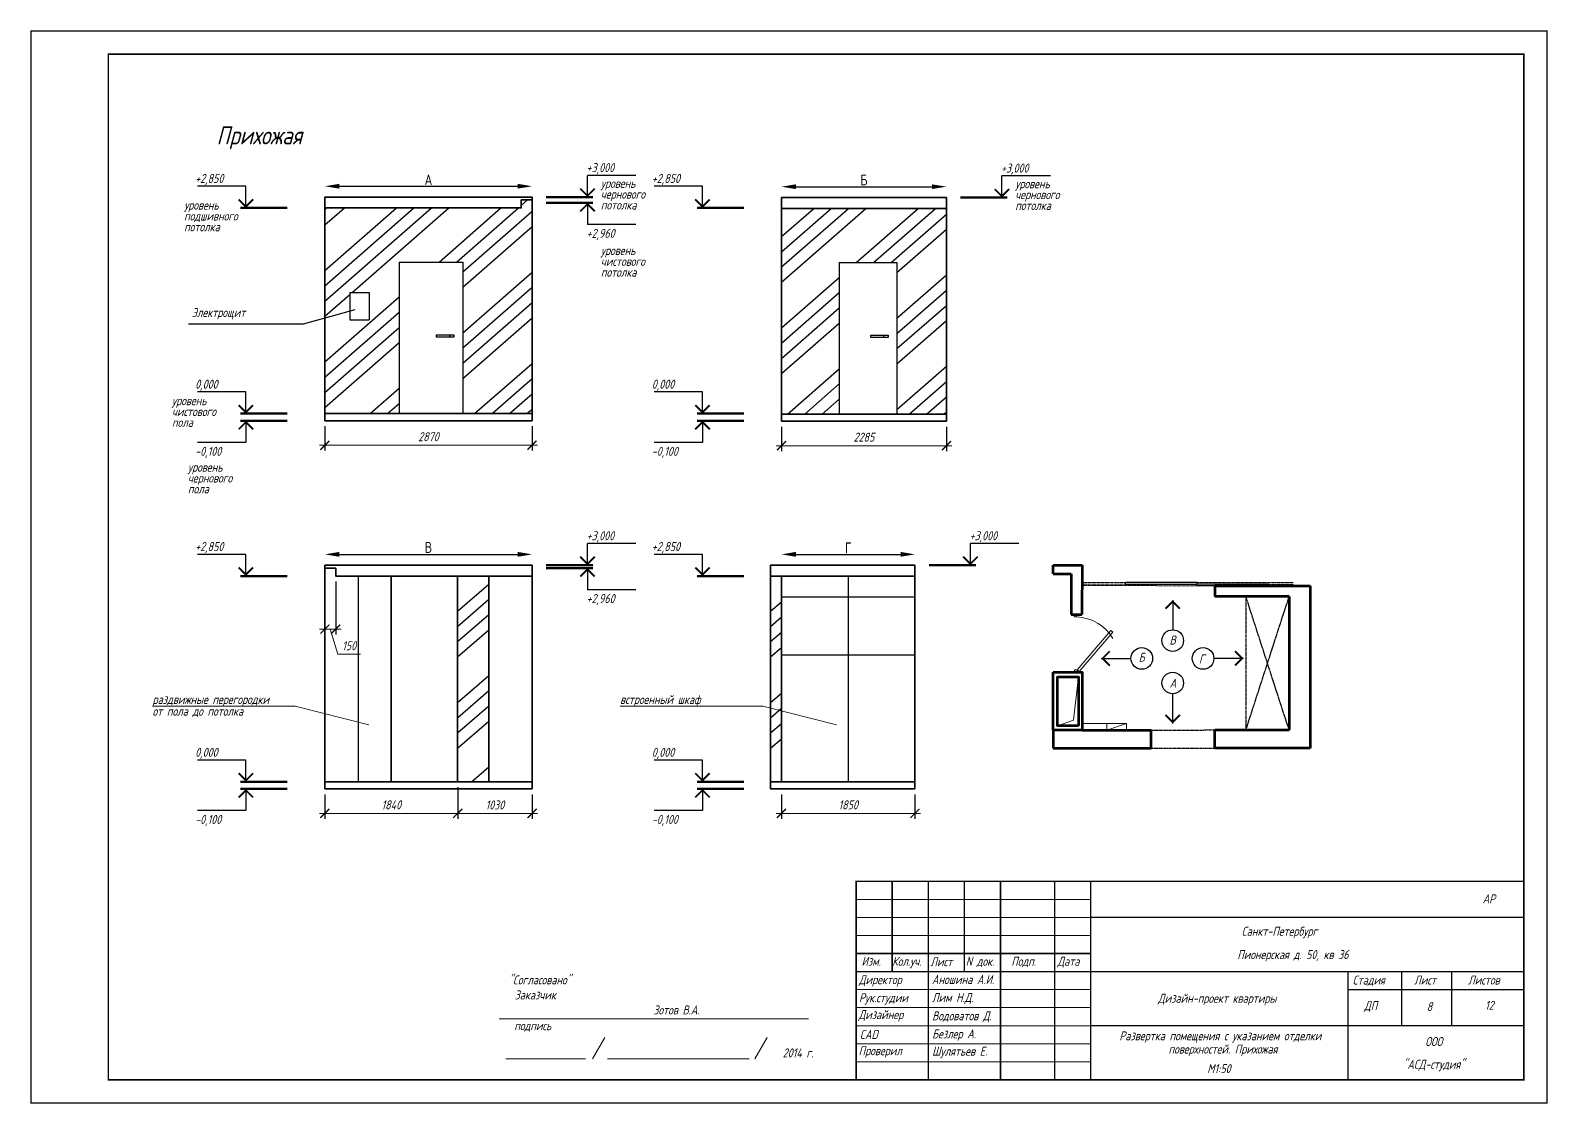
# Model space of a CAD drawing. Header units: millimetres. Extents: x 653176 to 972033, y 753746 to 925850.
# Drawn here: x 854624 to 875644, y 780239 to 795109 of the extents above; entities that cross this region are included whole.
import ezdxf
from ezdxf.enums import TextEntityAlignment as Align

# ---------------------------------------------------------------- set-up
doc = ezdxf.new("R2010")
doc.units = ezdxf.units.MM
doc.header["$LTSCALE"] = 10
for name, pattern in [('HIDDEN', [0.375, 0.25, -0.125]), ('HIDDEN2', [0.1875, 0.125, -0.0625]), ('Воздушная', [3.96875, 2.38125, -1.5875])]:
    doc.linetypes.add(name, pattern=pattern)
doc.layers.get('0').update_dxf_attribs({"color": 65, "lineweight": 25})
for name, color, linetype, lineweight in [('A-FLOR-OVHD', 8, 'Воздушная', 18), ('AL', 7, 'Continuous', 30), ('stamp', 253, 'Continuous', 18), ('wall', 95, 'Continuous', 60), ('двери', 202, 'Continuous', 9), ('МЕБ', 255, 'Continuous', 20), ('проем', 252, 'Continuous', 13), ('размh150', 7, 'Continuous', 9), ('размеры', 250, 'Continuous', 0), ('Стены', 7, 'Continuous', 25), ('Текст', 132, 'Continuous', 25), ('штрих', 22, 'Continuous', 0)]:
    doc.layers.add(name, color=color, linetype=linetype, lineweight=lineweight)
doc.layers.add('Мебель', color=7, linetype='Continuous')
doc.styles.add('ISOCP', font='isocp')
doc.styles.add('ГОСТ тип А', font='gost_a.shx', dxfattribs={"oblique": 15, "height": 125})
doc.dimstyles.new('T30-90', dxfattribs={"dimtxt": 90, "dimasz": 200, "dimexe": 30, "dimexo": 0, "dimgap": 15, "dimtad": 1, "dimdec": 0, "dimzin": 12, "dimdsep": 46, "dimtxsty": 'ISOCP', "dimcen": 0, "dimse1": 1, "dimse2": 1, "dimclrt": 5, "dimadec": 0, "dimazin": 0, "dimtfac": 1.666667, "dimtdec": 0, "dimtmove": 0, "dimatfit": 3, "dimldrblk": 'ARCHTICK', "dimfxl": 1, "dimtolj": 1, "dimtzin": 4, "dimarcsym": 0})
doc.dimstyles.new('ГОСТ тип А', dxfattribs={"dimtxt": 125, "dimasz": 125, "dimexe": 75, "dimexo": 75, "dimgap": 50, "dimtad": 1, "dimdec": 0, "dimrnd": 5, "dimtxsty": 'ГОСТ тип А', "dimblk": 'ARCHTICK', "dimcen": 50, "dimdle": 75, "dimadec": 0, "dimazin": 0, "dimtfac": 1, "dimtdec": 0, "dimtmove": 1, "dimatfit": 2, "dimfxl": 1, "dimlwd": 9, "dimarcsym": 0})

# ---------------------------------------------------------------- blocks, each defined once
blk = doc.blocks.new('дверь')
at = {"layer": 'двери'}
for points in [[(563764, 910696), (563734, 910696), (563734, 910661), (563764, 910661)], [(564498, 910655), (563953, 910190), (563977, 910163), (564521, 910628)], [(564534, 910691), (564498, 910691), (564498, 910655), (564534, 910655)]]:
    blk.add_lwpolyline(points, close=True, dxfattribs=at)
blk.add_arc((564389, 910696), 626, 183.2052, 238.7851, dxfattribs=at)
blk = doc.blocks.new('_ARCHTICK')
at = {"color": 0, "linetype": 'ByBlock', "ltscale": 50, "const_width": 0.15}
blk.add_lwpolyline([(-0.5, -0.5), (0.5, 0.5)], dxfattribs=at)
blk = doc.blocks.new('*D760')
at = {"layer": 'Defpoints', "color": 0, "lineweight": 90, "transparency": 16777216}
for p in [(865029, 784599), (866879, 784599), (866879, 784261)]:
    blk.add_point(p, dxfattribs=at)
at = {"layer": 'размh150', "color": 0, "lineweight": -2, "transparency": 16777216}
for p, q in [((865029, 784524), (865029, 784186)), ((866879, 784524), (866879, 784186))]:
    blk.add_line(p, q, dxfattribs=at)
at = {"layer": 'размh150', "color": 0, "lineweight": 9, "transparency": 16777216}
blk.add_line((864954, 784261), (866954, 784261), dxfattribs=at)
at = {"layer": 'размh150', "color": 0, "lineweight": 9, "transparency": 16777216, "xscale": 125, "yscale": 125, "zscale": 125, "rotation": 180}
blk.add_blockref('_ARCHTICK', (865029, 784261), dxfattribs=at)
at = {"layer": 'размh150', "color": 0, "lineweight": 9, "transparency": 16777216, "xscale": 125, "yscale": 125, "zscale": 125}
blk.add_blockref('_ARCHTICK', (866879, 784261), dxfattribs=at)
at = {"layer": 'размh150', "color": 0, "lineweight": 25, "transparency": 16777216, "insert": (865954, 784379), "char_height": 125, "attachment_point": 5, "style": 'ГОСТ тип А'}
blk.add_mtext('1850', dxfattribs=at)
blk = doc.blocks.new('*D761')
at = {"layer": 'Defpoints', "color": 0, "lineweight": 90, "transparency": 16777216}
for p in [(858704, 789699), (861574, 789699), (861574, 789361)]:
    blk.add_point(p, dxfattribs=at)
at = {"layer": 'размh150', "color": 0, "lineweight": -2, "transparency": 16777216}
for p, q in [((858704, 789624), (858704, 789286)), ((861574, 789624), (861574, 789286))]:
    blk.add_line(p, q, dxfattribs=at)
at = {"layer": 'размh150', "color": 0, "lineweight": 9, "transparency": 16777216}
blk.add_line((858629, 789361), (861649, 789361), dxfattribs=at)
at = {"layer": 'размh150', "color": 0, "lineweight": 9, "transparency": 16777216, "xscale": 125, "yscale": 125, "zscale": 125, "rotation": 180}
blk.add_blockref('_ARCHTICK', (858704, 789361), dxfattribs=at)
at = {"layer": 'размh150', "color": 0, "lineweight": 9, "transparency": 16777216, "xscale": 125, "yscale": 125, "zscale": 125}
blk.add_blockref('_ARCHTICK', (861574, 789361), dxfattribs=at)
at = {"layer": 'размh150', "color": 0, "lineweight": 25, "transparency": 16777216, "insert": (860139, 789479), "char_height": 125, "attachment_point": 5, "style": 'ГОСТ тип А'}
blk.add_mtext('2870', dxfattribs=at)
blk = doc.blocks.new('*D762')
at = {"layer": 'Defpoints', "color": 0, "lineweight": 90, "transparency": 16777216}
for p in [(865029, 789693), (867314, 789693), (867314, 789355)]:
    blk.add_point(p, dxfattribs=at)
at = {"layer": 'размh150', "color": 0, "lineweight": -2, "transparency": 16777216}
for p, q in [((865029, 789618), (865029, 789280)), ((867314, 789618), (867314, 789280))]:
    blk.add_line(p, q, dxfattribs=at)
at = {"layer": 'размh150', "color": 0, "lineweight": 9, "transparency": 16777216}
blk.add_line((864954, 789355), (867389, 789355), dxfattribs=at)
at = {"layer": 'размh150', "color": 0, "lineweight": 9, "transparency": 16777216, "xscale": 125, "yscale": 125, "zscale": 125, "rotation": 180}
blk.add_blockref('_ARCHTICK', (865029, 789355), dxfattribs=at)
at = {"layer": 'размh150', "color": 0, "lineweight": 9, "transparency": 16777216, "xscale": 125, "yscale": 125, "zscale": 125}
blk.add_blockref('_ARCHTICK', (867314, 789355), dxfattribs=at)
at = {"layer": 'размh150', "color": 0, "lineweight": 25, "transparency": 16777216, "insert": (866172, 789473), "char_height": 125, "attachment_point": 5, "style": 'ГОСТ тип А'}
blk.add_mtext('2285', dxfattribs=at)
blk = doc.blocks.new('*D763')
at = {"layer": 'Defpoints', "color": 0, "lineweight": 90, "transparency": 16777216}
for p in [(860544, 784699), (858704, 784599), (860544, 784261)]:
    blk.add_point(p, dxfattribs=at)
at = {"layer": 'размh150', "color": 0, "lineweight": -2, "transparency": 16777216}
for p, q in [((858704, 784524), (858704, 784186)), ((860544, 784624), (860544, 784186))]:
    blk.add_line(p, q, dxfattribs=at)
at = {"layer": 'размh150', "color": 0, "lineweight": 9, "transparency": 16777216}
blk.add_line((858629, 784261), (860619, 784261), dxfattribs=at)
at = {"layer": 'размh150', "color": 0, "lineweight": 9, "transparency": 16777216, "xscale": 125, "yscale": 125, "zscale": 125, "rotation": 180}
blk.add_blockref('_ARCHTICK', (858704, 784261), dxfattribs=at)
at = {"layer": 'размh150', "color": 0, "lineweight": 9, "transparency": 16777216, "xscale": 125, "yscale": 125, "zscale": 125}
blk.add_blockref('_ARCHTICK', (860544, 784261), dxfattribs=at)
at = {"layer": 'размh150', "color": 0, "lineweight": 25, "transparency": 16777216, "insert": (859624, 784379), "char_height": 125, "attachment_point": 5, "style": 'ГОСТ тип А'}
blk.add_mtext('1840', dxfattribs=at)
blk = doc.blocks.new('*D764')
at = {"layer": 'Defpoints', "color": 0, "lineweight": 90, "transparency": 16777216}
for p in [(860544, 784599), (861574, 784599), (861574, 784261)]:
    blk.add_point(p, dxfattribs=at)
at = {"layer": 'размh150', "color": 0, "lineweight": -2, "transparency": 16777216}
for p, q in [((860544, 784524), (860544, 784186)), ((861574, 784524), (861574, 784186))]:
    blk.add_line(p, q, dxfattribs=at)
at = {"layer": 'размh150', "color": 0, "lineweight": 9, "transparency": 16777216}
blk.add_line((860469, 784261), (861649, 784261), dxfattribs=at)
at = {"layer": 'размh150', "color": 0, "lineweight": 9, "transparency": 16777216, "xscale": 125, "yscale": 125, "zscale": 125, "rotation": 180}
blk.add_blockref('_ARCHTICK', (860544, 784261), dxfattribs=at)
at = {"layer": 'размh150', "color": 0, "lineweight": 9, "transparency": 16777216, "xscale": 125, "yscale": 125, "zscale": 125}
blk.add_blockref('_ARCHTICK', (861574, 784261), dxfattribs=at)
at = {"layer": 'размh150', "color": 0, "lineweight": 25, "transparency": 16777216, "insert": (861059, 784377), "char_height": 125, "attachment_point": 5, "style": 'ГОСТ тип А'}
blk.add_mtext('1030', dxfattribs=at)
blk = doc.blocks.new('*D743')
at = {"layer": 'Defpoints', "color": 0, "lineweight": 90, "transparency": 16777216}
for p in [(861574, 792949), (858704, 792799), (861574, 792799)]:
    blk.add_point(p, dxfattribs=at)
at = {"layer": 'размеры', "color": 0, "lineweight": -2, "transparency": 16777216}
blk.add_line((858904, 792949), (861374, 792949), dxfattribs=at)
at = {"layer": 'размеры', "color": 0, "lineweight": 90, "transparency": 16777216}
for points in [[(858904, 792983), (858904, 792916), (858704, 792949)], [(861374, 792983), (861374, 792916), (861574, 792949)]]:
    blk.add_solid(points, dxfattribs=at)
at = {"layer": 'размеры', "color": 7, "lineweight": 25, "transparency": 16777216, "insert": (860139, 793039), "char_height": 150, "attachment_point": 5, "style": 'ISOCP'}
blk.add_mtext('\\A1;{\\Fgost_a|c204;А}', dxfattribs=at)
blk = doc.blocks.new('*D744')
at = {"layer": 'Defpoints', "color": 0, "lineweight": 90, "transparency": 16777216}
for p in [(867314, 792943), (865029, 792793), (867314, 792793)]:
    blk.add_point(p, dxfattribs=at)
at = {"layer": 'размеры', "color": 0, "lineweight": -2, "transparency": 16777216}
blk.add_line((865229, 792943), (867114, 792943), dxfattribs=at)
at = {"layer": 'размеры', "color": 0, "lineweight": 90, "transparency": 16777216}
for points in [[(865229, 792976), (865229, 792910), (865029, 792943)], [(867114, 792976), (867114, 792910), (867314, 792943)]]:
    blk.add_solid(points, dxfattribs=at)
at = {"layer": 'размеры', "color": 7, "lineweight": 25, "transparency": 16777216, "insert": (866172, 793036), "char_height": 150, "attachment_point": 5, "style": 'ISOCP'}
blk.add_mtext('\\A1;{\\Fgost_a|c204;Б}', dxfattribs=at)
blk = doc.blocks.new('*D745')
at = {"layer": 'Defpoints', "color": 0, "lineweight": 90, "transparency": 16777216}
for p in [(866879, 787849), (865029, 787699), (866879, 787699)]:
    blk.add_point(p, dxfattribs=at)
at = {"layer": 'размеры', "color": 0, "lineweight": -2, "transparency": 16777216}
blk.add_line((865229, 787849), (866679, 787849), dxfattribs=at)
at = {"layer": 'размеры', "color": 0, "lineweight": 90, "transparency": 16777216}
for points in [[(865229, 787883), (865229, 787816), (865029, 787849)], [(866679, 787883), (866679, 787816), (866879, 787849)]]:
    blk.add_solid(points, dxfattribs=at)
at = {"layer": 'размеры', "color": 7, "lineweight": 25, "transparency": 16777216, "insert": (865954, 787939), "char_height": 150, "attachment_point": 5, "style": 'ISOCP'}
blk.add_mtext('\\A1;{\\Fgost_a|c204;Г}', dxfattribs=at)
blk = doc.blocks.new('*D746')
at = {"layer": 'Defpoints', "color": 0, "lineweight": 90, "transparency": 16777216}
for p in [(861574, 787849), (858704, 787699), (861574, 787699)]:
    blk.add_point(p, dxfattribs=at)
at = {"layer": 'размеры', "color": 0, "lineweight": -2, "transparency": 16777216}
blk.add_line((858904, 787849), (861374, 787849), dxfattribs=at)
at = {"layer": 'размеры', "color": 0, "lineweight": 90, "transparency": 16777216}
for points in [[(858904, 787883), (858904, 787816), (858704, 787849)], [(861374, 787883), (861374, 787816), (861574, 787849)]]:
    blk.add_solid(points, dxfattribs=at)
at = {"layer": 'размеры', "color": 7, "lineweight": 25, "transparency": 16777216, "insert": (860139, 787945), "char_height": 150, "attachment_point": 5, "style": 'ISOCP'}
blk.add_mtext('\\A1;{\\Fgost_a|c204;В}', dxfattribs=at)
blk = doc.blocks.new('*D774')
at = {"layer": 'Defpoints', "color": 0, "lineweight": 90, "transparency": 16777216}
for p in [(858704, 787549), (858854, 787549), (858704, 786813)]:
    blk.add_point(p, dxfattribs=at)
at = {"layer": 'размеры', "color": 0, "lineweight": -2, "transparency": 16777216}
for p, q in [((858704, 787474), (858704, 786738)), ((858854, 787474), (858854, 786738))]:
    blk.add_line(p, q, dxfattribs=at)
at = {"layer": 'размеры', "color": 0, "lineweight": 9, "transparency": 16777216}
for p, q in [((858929, 786813), (858629, 786813)), ((858779, 786813), (858882, 786467)), ((858882, 786467), (859197, 786467))]:
    blk.add_line(p, q, dxfattribs=at)
at = {"layer": 'размеры', "color": 0, "lineweight": 9, "transparency": 16777216, "xscale": 125, "yscale": 125, "zscale": 125, "rotation": 180}
blk.add_blockref('_ARCHTICK', (858704, 786813), dxfattribs=at)
at = {"layer": 'размеры', "color": 0, "lineweight": 9, "transparency": 16777216, "xscale": 125, "yscale": 125, "zscale": 125}
blk.add_blockref('_ARCHTICK', (858854, 786813), dxfattribs=at)
at = {"layer": 'размеры', "color": 0, "lineweight": 25, "transparency": 16777216, "insert": (859040, 786583), "char_height": 125, "attachment_point": 5, "style": 'ГОСТ тип А'}
blk.add_mtext('150', dxfattribs=at)

msp = doc.modelspace()

# ---------------------------------------------------------------- hatches: boundary and pattern name
at = {"layer": 'размеры', "lineweight": 25, "ltscale": 50}
h = msp.add_hatch(dxfattribs=at)
h.set_pattern_fill('ANSI34', color=252, scale=50, angle=356.18274)
h.paths.add_polyline_path([(859733.6, 789799.4), (859733.6, 791899.4), (860613.6, 791899.4), (860613.6, 789799.4), (861573.6, 789799.4), (861573.6, 792759.4), (861423.6, 792759.4), (861423.6, 792649.4), (858703.6, 792649.4), (858703.6, 789799.4)])
h.paths.add_polyline_path([(859048.6, 791099.4), (859048.6, 791479.4), (859318.6, 791479.4), (859318.6, 791099.4)])
h = msp.add_hatch(dxfattribs=at)
h.set_pattern_fill('ANSI34', color=252, scale=50, angle=356.18274)
h.paths.add_polyline_path([(865829.3, 789792.9), (865829.3, 791892.9), (866629.3, 791892.9), (866629.3, 789792.9), (867314.3, 789792.9), (867314.3, 792642.9), (865029.3, 792642.9), (865029.3, 789792.9)])
h = msp.add_hatch(dxfattribs=at)
h.set_pattern_fill('ANSI34', color=252, scale=50, angle=356.18274)
h.paths.add_polyline_path([(860543.6, 787549.4), (860973.6, 787549.4), (860973.6, 784699.4), (860543.6, 784699.4)])
h = msp.add_hatch(dxfattribs=at)
h.set_pattern_fill('ANSI34', color=252, scale=50, angle=356.18274)
h.set_pattern_definition([(41.18274, (4335.7, -1e-10), (-627.1857, 716.8642), []), (41.18274, (4559.7, -14.9), (-627.1857, 716.8642), []), (41.18274, (4783.7, -29.9), (-627.1857, 716.8642), []), (41.18274, (5007.7, -44.8), (-627.1857, 716.8642), [])])
h.paths.add_polyline_path([(864879.3, 787549.4), (865029.3, 787549.4), (865029.3, 784699.4), (864879.3, 784699.4)])

# ---------------------------------------------------------------- linework, layer by layer
at = {"color": 7}
msp.add_line((866445.1, 790885), (866445.1, 790851.9), dxfattribs=at)
msp.add_lwpolyline([(866508, 790851.9), (866268.2, 790851.9), (866268.2, 790885), (866508, 790885)], close=True, dxfattribs=at)
at = {"layer": 'A-FLOR-OVHD', "linetype": 'HIDDEN', "lineweight": 9}
for p, q in [((869192.9, 787457.7), (872123.6, 787457.7)), ((869192.9, 787437.7), (872123.6, 787437.7)), ((869192.9, 787437.7), (872123.6, 787437.7)), ((871033, 787415), (869192.9, 787416.1))]:
    msp.add_line(p, q, dxfattribs=at)
at = {"layer": 'AL', "color": 7, "const_width": 20}
msp.add_lwpolyline([(854633.8, 795099.1), (875633.8, 795099.1), (875633.8, 780249.1), (854633.8, 780249.1), (854633.8, 795099.1)], dxfattribs=at)
msp.add_lwpolyline([(855703.8, 794779.1), (875313.8, 794779.1), (875313.8, 780569.1), (855703.8, 780569.1)], close=True, dxfattribs=at)
at = {"layer": 'stamp'}
for p, q in [((869313.8, 783069.1), (866063.8, 783069.1)), ((869313.8, 782819.1), (866063.8, 782819.1)), ((869313.8, 782569.1), (866063.8, 782569.1)), ((869313.8, 781819.1), (866063.8, 781819.1)), ((869313.8, 781569.1), (866063.8, 781569.1)), ((869313.8, 781319.1), (866063.8, 781319.1)), ((869313.8, 781069.1), (866063.8, 781069.1)), ((869313.8, 780819.1), (866063.8, 780819.1))]:
    msp.add_line(p, q, dxfattribs=at)
msp.add_lwpolyline([(875313.8, 783319.1, 20, 20, 0), (866063.8, 783319.1, 20, 20, 0), (866063.8, 780569.1, 0, 0, 0)], format="xyseb", dxfattribs=at)
at = {"layer": 'stamp', "const_width": 20}
for points in [[(866563.8, 783319.1), (866563.8, 782069.1)], [(867063.8, 783319.1), (867063.8, 780569.1)], [(867563.8, 783319.1), (867563.8, 782069.1)], [(868063.8, 783319.1), (868063.8, 780569.1)], [(868813.8, 783319.1), (868813.8, 780569.1)], [(869313.8, 783319.1), (869313.8, 780569.1)], [(875313.8, 782819.1), (869313.8, 782819.1)], [(869313.8, 782319.1), (866063.8, 782319.1)], [(875313.8, 782069.1), (866063.8, 782069.1)], [(872877.4, 782069.1), (872877.4, 780569.1)], [(873622.6, 782069.1), (873622.6, 781319.1)], [(874313.8, 782069.1), (874313.8, 781319.1)], [(875313.8, 781819.1), (872877.4, 781819.1)], [(875313.8, 781319.1), (869313.8, 781319.1)]]:
    msp.add_lwpolyline(points, dxfattribs=at)
at = {"layer": 'stamp', "ltscale": 200}
for points in [[(861119.4, 781413.1), (865404.5, 781413.1)], [(861212.8, 780859.4), (862313, 780859.4)], [(862618.3, 780859.4), (864582.8, 780859.4)]]:
    msp.add_lwpolyline(points, dxfattribs=at)
at = {"layer": 'wall'}
for p, q in [((868793, 787699.4), (869193, 787699.4)), ((869193, 787699.4), (869192.6, 787015)), ((868793, 787579.4), (869044.3, 787579.4)), ((869044.3, 787579.4), (869044.3, 787015)), ((871033, 787415), (872353, 787415)), ((871033, 787415), (871033, 787265)), ((872353, 787415), (872353, 785165)), ((872063, 787265), (871033, 787265)), ((872063, 787265), (872063, 785415.9)), ((869044.3, 787015), (869192.6, 787015)), ((869193, 785415), (870153, 785415)), ((870153, 785164), (870153, 785415)), ((871033, 785165), (871033, 785416)), ((868793, 785164), (870153, 785164)), ((872353, 785165), (871033, 785165))]:
    msp.add_line(p, q, dxfattribs=at)
for points in [[(868793, 787579.4), (868793, 787699.4)], [(868793, 785415), (868793, 785164)], [(872063, 785415), (871033, 785415)]]:
    msp.add_lwpolyline(points, dxfattribs=at)
for points in [[(868793, 786215), (869193, 786215), (869193, 785415), (868793, 785415)], [(869143.9, 785471.6), (868853, 785471.6), (868853, 786154.7), (869143.9, 786154.7)]]:
    msp.add_lwpolyline(points, close=True, dxfattribs=at)
at = {"layer": 'МЕБ'}
for p, q in [((869193, 785415), (869193, 785505)), ((869193, 785505), (869808, 785505)), ((869808, 785505), (869808, 785415))]:
    msp.add_line(p, q, dxfattribs=at)
for points in [[(869143.9, 786154.7), (869074.3, 785551), (868853, 785471.6)], [(859312.8, 785485.6), (858292.4, 785746.1), (856316.5, 785746.1)], [(865790.1, 785485.6), (864769.7, 785746.1), (862793.8, 785746.1)]]:
    msp.add_lwpolyline(points, dxfattribs=at)
at = {"layer": 'Мебель', "color": 7, "linetype": 'HIDDEN'}
for p, q in [((870153, 785415), (871033, 785416)), ((870153, 785164), (871033, 785165))]:
    msp.add_line(p, q, dxfattribs=at)
at = {"layer": 'Мебель', "color": 7, "linetype": 'HIDDEN', "ltscale": 0.5}
for points in [[(859623.5, 784699.4), (859623.5, 787549.4), (859163.5, 787549.4), (859163.5, 784699.4), (859623.5, 784699.4)], [(860543.6, 784909), (860543.6, 787549.4), (859623.5, 787549.4), (859623.5, 784699.4), (860543.6, 784699.4)], [(872063, 787265), (872063, 785415), (872063, 785415)]]:
    msp.add_lwpolyline(points, dxfattribs=at)
at = {"layer": 'Мебель', "linetype": 'HIDDEN2'}
for points in [[(869790.4, 787437.7), (870790.4, 787437.7), (870790.4, 787457.7), (869790.4, 787457.7), (869790.4, 787437.7)], [(870781.3, 787417.7), (871781.3, 787417.7), (871781.3, 787437.7), (870781.3, 787437.7), (870781.3, 787427.7)]]:
    msp.add_lwpolyline(points, dxfattribs=at)
at = {"layer": 'Мебель', "color": 7, "linetype": 'HIDDEN'}
msp.add_lwpolyline([(872063, 785415.9), (872063, 787265), (871463, 787265), (871463, 785415), (872063, 787265), (872063, 785415), (871463, 787265), (871463, 785415), (872063, 785415)], dxfattribs=at)
at = {"layer": 'проем'}
msp.add_lwpolyline([(869808, 785415), (869538, 785415), (869538, 785505), (869808, 785505)], close=True, dxfattribs=at)
msp.add_lwpolyline([(869538, 785415), (869808, 785505)], dxfattribs=at)
at = {"layer": 'размеры', "linetype": 'Continuous', "lineweight": 25}
for p, q in [((862342.4, 792799.4), (862342.4, 793099.4)), ((863013.6, 793099.4), (862342.4, 793099.4)), ((868083, 792792.9), (868083, 793092.9)), ((868754.3, 793092.9), (868083, 793092.9)), ((857609.7, 792949.4), (856938.5, 792949.4)), ((857609.7, 792649.4), (857609.7, 792949.4)), ((863935.4, 792949.4), (863264.2, 792949.4)), ((863935.4, 792649.4), (863935.4, 792949.4)), ((862342.4, 792719.4), (862342.4, 792419.4)), ((863013.6, 792419.4), (862342.4, 792419.4)), ((857609.7, 790099.4), (856938.5, 790099.4)), ((857609.7, 789799.4), (857609.7, 790099.4)), ((863935.4, 790099.4), (863264.2, 790099.4)), ((863935.4, 789799.4), (863935.4, 790099.4)), ((857609.7, 789699.4), (857609.7, 789399.4)), ((863935.4, 789699.4), (863935.4, 789399.4)), ((857609.7, 789399.4), (856938.5, 789399.4)), ((863935.4, 789399.4), (863264.2, 789399.4)), ((857609.7, 787849.4), (856938.5, 787849.4)), ((857609.7, 787549.4), (857609.7, 787849.4)), ((862342.4, 787699.4), (862342.4, 787999.4)), ((863013.6, 787999.4), (862342.4, 787999.4)), ((863935.4, 787849.4), (863264.2, 787849.4)), ((863935.4, 787549.4), (863935.4, 787849.4)), ((867648, 787699.4), (867648, 787999.4)), ((868319.3, 787999.4), (867648, 787999.4)), ((862342.4, 787659.4), (862342.4, 787359.4)), ((863013.6, 787359.4), (862342.4, 787359.4)), ((870449.4, 787213.9), (870449.4, 786804.1)), ((869460.7, 786407.8), (869870.5, 786407.8)), ((871429.7, 786407.8), (871019.9, 786407.8)), ((870449.4, 785507.3), (870449.4, 785917.1)), ((857609.7, 784999.4), (856938.5, 784999.4)), ((857609.7, 784699.4), (857609.7, 784999.4)), ((863935.4, 784999.4), (863264.2, 784999.4)), ((863935.4, 784699.4), (863935.4, 784999.4)), ((857609.7, 784599.4), (857609.7, 784299.4)), ((863935.4, 784599.4), (863935.4, 784299.4)), ((857609.7, 784299.4), (856938.5, 784299.4)), ((863935.4, 784299.4), (863264.2, 784299.4))]:
    msp.add_line(p, q, dxfattribs=at)
at = {"layer": 'размеры', "linetype": 'Continuous', "lineweight": 50}
for p, q in [((861770, 792799.4), (862417.4, 792799.4)), ((861770, 792719.4), (862417.4, 792719.4)), ((867510.7, 792792.9), (868158, 792792.9)), ((858182.1, 792649.4), (857534.7, 792649.4)), ((864507.8, 792649.4), (863860.4, 792649.4)), ((858182.1, 789799.4), (857534.7, 789799.4)), ((864507.8, 789799.4), (863860.4, 789799.4)), ((858182.1, 789699.4), (857534.7, 789699.4)), ((864507.8, 789699.4), (863860.4, 789699.4)), ((861770, 787699.4), (862417.4, 787699.4)), ((861770, 787659.4), (862417.4, 787659.4)), ((867075.7, 787699.4), (867723, 787699.4)), ((858182.1, 787549.4), (857534.7, 787549.4)), ((864507.8, 787549.4), (863860.4, 787549.4)), ((858182.1, 784699.4), (857534.7, 784699.4)), ((864507.8, 784699.4), (863860.4, 784699.4)), ((858182.1, 784599.4), (857534.7, 784599.4)), ((864507.8, 784599.4), (863860.4, 784599.4))]:
    msp.add_line(p, q, dxfattribs=at)
at = {"layer": 'размеры', "linetype": 'Continuous', "lineweight": 25}
for points in [[(862242.4, 792917.1, 25, 25, 0), (862342.4, 792817.1, 25, 25, 0), (862442.4, 792917.1, 25, 25, 0)], [(867983, 792910.6, 25, 25, 0), (868083, 792810.6, 25, 25, 0), (868183, 792910.6, 25, 25, 0)], [(857709.7, 792767.1, 25, 25, 0), (857609.7, 792667.1, 25, 25, 0), (857509.7, 792767.1, 25, 25, 0)], [(862242.4, 792601.7, 25, 25, 0), (862342.4, 792701.7, 25, 25, 0), (862442.4, 792601.7, 25, 25, 0)], [(864035.4, 792767.1, 25, 25, 0), (863935.4, 792667.1, 25, 25, 0), (863835.4, 792767.1, 25, 25, 0)], [(857709.7, 789917.1, 25, 25, 0), (857609.7, 789817.1, 25, 25, 0), (857509.7, 789917.1, 25, 25, 0)], [(864035.4, 789917.1, 25, 25, 0), (863935.4, 789817.1, 25, 25, 0), (863835.4, 789917.1, 25, 25, 0)], [(857709.7, 789581.7, 25, 25, 0), (857609.7, 789681.7, 25, 25, 0), (857509.7, 789581.7, 25, 25, 0)], [(864035.4, 789581.7, 25, 25, 0), (863935.4, 789681.7, 25, 25, 0), (863835.4, 789581.7, 25, 25, 0)], [(857709.7, 787667.1, 25, 25, 0), (857609.7, 787567.1, 25, 25, 0), (857509.7, 787667.1, 25, 25, 0)], [(862242.4, 787817.1, 25, 25, 0), (862342.4, 787717.1, 25, 25, 0), (862442.4, 787817.1, 25, 25, 0)], [(862242.4, 787541.7, 25, 25, 0), (862342.4, 787641.7, 25, 25, 0), (862442.4, 787541.7, 25, 25, 0)], [(864035.4, 787667.1, 25, 25, 0), (863935.4, 787567.1, 25, 25, 0), (863835.4, 787667.1, 25, 25, 0)], [(867548, 787817.1, 25, 25, 0), (867648, 787717.1, 25, 25, 0), (867748, 787817.1, 25, 25, 0)], [(870549.4, 787096.2, 25, 25, 0), (870449.4, 787196.2, 25, 25, 0), (870349.4, 787096.2, 25, 25, 0)], [(869578.3, 786507.8, 25, 25, 0), (869478.3, 786407.8, 25, 25, 0), (869578.3, 786307.8, 25, 25, 0)], [(871312, 786507.8, 25, 25, 0), (871412, 786407.8, 25, 25, 0), (871312, 786307.8, 25, 25, 0)], [(870549.4, 785625, 25, 25, 0), (870449.4, 785525, 25, 25, 0), (870349.4, 785625, 25, 25, 0)], [(857709.7, 784817.1, 25, 25, 0), (857609.7, 784717.1, 25, 25, 0), (857509.7, 784817.1, 25, 25, 0)], [(864035.4, 784817.1, 25, 25, 0), (863935.4, 784717.1, 25, 25, 0), (863835.4, 784817.1, 25, 25, 0)], [(857709.7, 784481.7, 25, 25, 0), (857609.7, 784581.7, 25, 25, 0), (857509.7, 784481.7, 25, 25, 0)], [(864035.4, 784481.7, 25, 25, 0), (863935.4, 784581.7, 25, 25, 0), (863835.4, 784481.7, 25, 25, 0)]]:
    msp.add_lwpolyline(points, format="xyseb", dxfattribs=at)
for centre in [(870449.4, 786654.1), (870020.5, 786407.8), (870869.9, 786407.8), (870449.4, 786067.1)]:
    msp.add_circle(centre, 150, dxfattribs=at)
at = {"layer": 'Стены', "lineweight": 35}
for p, q in [((858703.6, 792799.4), (861573.6, 792799.4)), ((858703.6, 792799.4), (858703.6, 789699.4)), ((861573.6, 792799.4), (861573.6, 789699.4)), ((865029.3, 792792.9), (865029.3, 789692.9)), ((865029.3, 792792.9), (867314.3, 792792.9)), ((867314.3, 792792.9), (867314.3, 789692.9)), ((858703.6, 789799.4), (861573.6, 789799.4)), ((865029.3, 789792.9), (867314.3, 789792.9)), ((858703.6, 789699.4), (861573.6, 789699.4)), ((865029.3, 789692.9), (867314.3, 789692.9)), ((858703.6, 787699.4), (861573.6, 787699.4)), ((858703.6, 787699.4), (858703.6, 784599.4)), ((861573.6, 787699.4), (861573.6, 784599.4)), ((865029.3, 787699.4), (866879.3, 787699.4)), ((866879.3, 787699.4), (866879.3, 784599.4)), ((860543.6, 787549.4), (860543.6, 784699.4)), ((860973.6, 787549.4), (860973.6, 784699.4)), ((864879.3, 787549.4), (866879.3, 787549.4)), ((865029.3, 787549.4), (865029.3, 784699.4)), ((858703.6, 784699.4), (861573.6, 784699.4)), ((864879.3, 784699.4), (866879.3, 784699.4)), ((858703.6, 784599.4), (861573.6, 784599.4)), ((865029.3, 784599.4), (866879.3, 784599.4))]:
    msp.add_line(p, q, dxfattribs=at)
at = {"layer": 'Стены', "lineweight": 25}
for p, q in [((859733.6, 791899.4), (860613.6, 791899.4)), ((859733.6, 791899.4), (859733.6, 789799.4)), ((860613.6, 791899.4), (860613.6, 789799.4)), ((865829.3, 791892.9), (865829.3, 789792.9)), ((865829.3, 791892.9), (866629.3, 791892.9)), ((866629.3, 791892.9), (866629.3, 789792.9)), ((859048.6, 791479.4), (859048.6, 791099.4)), ((859048.6, 791479.4), (859318.6, 791479.4)), ((859318.6, 791479.4), (859318.6, 791099.4)), ((859118.1, 791237.1), (858404.1, 791036.7)), ((858404.1, 791036.7), (856814.1, 791036.7)), ((859048.6, 791099.4), (859318.6, 791099.4)), ((860429.4, 790891.5), (860429.4, 790858.4)), ((865954.3, 787549.4), (865954.3, 784699.4)), ((865029.3, 787259.4), (866879.3, 787259.4)), ((865029.3, 786459.4), (866879.3, 786459.4))]:
    msp.add_line(p, q, dxfattribs=at)
at = {"layer": 'Стены', "color": 251}
msp.add_line((861130.8, 787699.6), (861132.3, 787701.1), dxfattribs=at)
at = {"layer": 'Стены', "lineweight": 35}
for points in [[(861423.6, 792759.4), (861573.6, 792759.4), (861573.6, 792799.4), (858703.6, 792799.4), (858703.6, 792759.4)], [(861423.6, 792759.4), (861423.6, 792649.4), (858703.6, 792649.4), (858703.6, 792759.4)], [(858853.6, 787659.4), (858703.6, 787659.4), (858703.6, 787699.4), (861573.6, 787699.4), (861573.6, 787659.4)], [(858853.6, 787659.4), (858853.6, 787549.4), (861573.6, 787549.4), (861573.6, 787659.4)], [(865029.3, 787699.4), (864879.3, 787699.4), (864879.3, 784599.4), (865029.3, 784599.4)]]:
    msp.add_lwpolyline(points, dxfattribs=at)
msp.add_lwpolyline([(865029.3, 792792.9), (867314.3, 792792.9), (867314.3, 792642.9), (865029.3, 792642.9)], close=True, dxfattribs=at)
at = {"layer": 'Стены', "lineweight": 25}
msp.add_lwpolyline([(860492.3, 790858.4), (860252.5, 790858.4), (860252.5, 790891.5), (860492.3, 790891.5)], close=True, dxfattribs=at)
at = {"layer": 'штрих', "ltscale": 200}
for points in [[(862409.8, 780859.4), (862582.2, 781157.9)], [(864661.3, 780859.4), (864833.6, 781157.9)]]:
    msp.add_lwpolyline(points, dxfattribs=at)

# ---------------------------------------------------------------- block references
at = {"layer": 'МЕБ', "xscale": -1, "rotation": 89.85059172131649}
msp.add_blockref('дверь', (1781249, 1348372.2), dxfattribs=at)

# ---------------------------------------------------------------- texts
at = {"layer": 'stamp', "style": 'ГОСТ тип А', "oblique": 15}
for s, p in [('раздвижные перегородки', (856316.5, 785776.1)), ('встроенный шкаф', (862793.8, 785776.1)), ('от пола до потолка', (856316.5, 785613.8)), ('Изм.', (866138.8, 782149.1)), ('Кол.уч.', (866563.3, 782149.1)), ('Лист', (867092.5, 782143)), ('N док.', (867583, 782149.1)), ('Подп.', (868213.8, 782149.1)), ('Дата', (868854.4, 782149.1)), ('Директор', (866102.9, 781894.1)), ('Стадия', (872942.7, 781889.1)), ('Лист', (873793.8, 781889.1)), ('Листов', (874541.3, 781889.1)), ('Рук.студии', (866102.9, 781644.1)), ('Лим Н.Д.', (867114.1, 781646.5)), ('Дизайнер', (866098.8, 781409.7)), ('подпись', (861327.4, 781256.5)), ('Водоватов Д.', (867116.8, 781393.3)), ('CAD', (866113.5, 781135.8)), ('Безлер А.', (867116.8, 781143.3)), ('Проверил', (866098.8, 780909.7)), ('Шулятьев Е.', (867116.8, 780903.3))]:
    msp.add_text(s, height=125, dxfattribs=at).set_placement(p)
for s, p in [('АР', (874829.5, 783076.3)), ('Санкт-Петербург', (871929.1, 782611.3)), ('Пионерская д. 50, кв 36 ', (872147.3, 782288)), ('ДП', (873191.8, 781583.3)), ('8', (874006.8, 781583.3)), ('12', (874835.8, 781601.5))]:
    msp.add_text(s, height=125, dxfattribs=at).set_placement(p, align=Align.MIDDLE)
at = {"layer": 'stamp', "lineweight": 25, "style": 'ГОСТ тип А', "oblique": 15}
msp.add_text('Аношина А.И.', height=125, dxfattribs=at).set_placement((867114.1, 781896.5))
at = {"layer": 'stamp', "style": 'ГОСТ тип А', "oblique": 15}
for s, p in [('Дизайн-проект квартиры', (871066.5, 781636.6)), ('Развертка помещения с указанием отделки', (871108.7, 781116.2)), ('ООО', (874066.8, 781037)), ('ООО', (874066.8, 781037)), (' поверхностей. Прихожая', (871113.7, 780932.7)), ('М1:50', (871089.6, 780661.5)), ('"АСД-студия"', (874066.8, 780722)), ('"АСД-студия"', (874066.8, 780722))]:
    msp.add_text(s, height=125, dxfattribs=at).set_placement(p, align=Align.CENTER)
at = {"layer": 'размеры', "linetype": 'Continuous', "lineweight": 25, "style": 'ГОСТ тип А', "oblique": 15}
for s, p in [('+2,850', (856907.7, 792994.4)), ('+3,000', (862329.8, 793144.4)), ('+2,850', (863233.4, 792994.4)), ('+3,000', (868070.4, 793137.9)), ('+2,960', (862329.8, 792234.4)), ('0,000', (856907.7, 790144.4)), ('0,000', (863233.4, 790144.4)), ('-0,100', (856907.7, 789214.4)), ('-0,100', (863233.4, 789214.4)), ('+3,000', (862329.8, 788044.4)), ('+3,000', (867635.4, 788044.4)), ('+2,850', (856907.7, 787894.4)), ('+2,850', (863233.4, 787894.4)), ('+2,960', (862329.8, 787174.4)), ('0,000', (856907.7, 785044.4)), ('0,000', (863233.4, 785044.4)), ('-0,100', (856907.7, 784114.4)), ('-0,100', (863233.4, 784114.4))]:
    msp.add_text(s, height=125, dxfattribs=at).set_placement(p)
at = {"layer": 'размеры', "color": 7, "lineweight": 25, "char_height": 125, "attachment_point": 1, "style": 'ГОСТ тип А'}
for s, insert in [('В', (870405.9, 786724.3)), ('Б', (869978.1, 786485.4)), ('Г', (870812.9, 786462.9)), ('А', (870405.9, 786126.7))]:
    msp.add_mtext_dynamic_manual_height_columns(s, width=247.374, gutter_width=625, heights=[0], dxfattribs=dict(at, insert=insert))
at = {"layer": 'Стены', "lineweight": 25, "attachment_point": 1, "style": 'ГОСТ тип А'}
for s, insert, char_height in [('Прихожая', (857203.8, 793779.1), 250), ('уровень', (862527.2, 793051.8), 125), ('уровень', (868267.8, 793045.3), 125), ('уровень', (856753.8, 792749.1), 125), ('потолка', (862527.2, 792751.8), 125), ('чернового', (862527.2, 792901.8), 125), ('потолка', (868267.8, 792745.3), 125), ('чернового', (868267.8, 792895.3), 125), ('подшивного', (856753.8, 792599.1), 125), ('потолка', (856753.8, 792449.1), 125), ('уровень', (862527.2, 792120.7), 125), ('чистового ', (862527.2, 791970.7), 125), ('потолка', (862527.2, 791820.7), 125), ('Электрощит', (856859.1, 791262.2), 125), ('уровень', (856585.3, 790040.4), 125), ('чистового', (856585.3, 789890.4), 125), ('пола', (856585.3, 789740.4), 125), ('уровень', (856806.7, 789118.9), 125), ('чернового', (856806.7, 788968.9), 125), ('пола', (856806.7, 788818.9), 125)]:
    msp.add_mtext_dynamic_manual_height_columns(s, width=5158.841, gutter_width=750, heights=[0], dxfattribs=dict(at, insert=insert, char_height=char_height))
at = {"layer": 'Текст', "ltscale": 200, "char_height": 125, "attachment_point": 5, "style": 'ГОСТ тип А'}
for s, insert in [('  "Согласовано"\\PЗаказчик\\P                                            ^I^I^I^I^I^I^I^I^I        Зотов В.А.', (861618.4, 781745.3)), ('{\\Fgost_a|c238;20}14{\\Fgost_a|c238; }г{\\Fgost_a|c238;.}', (865258.5, 780942.5))]:
    msp.add_mtext(s, dxfattribs=dict(at, insert=insert))

# ---------------------------------------------------------------- dimensions: what is measured, and where the dimension line sits
at = {"layer": 'размh150', "lineweight": 25}
for base, p1, p2, picture, middle in [((861573.6, 789361.4), (858703.6, 789699.4), (861573.6, 789699.4), '*D761', (860138.6, 789479.5)), ((867314.3, 789354.9), (865029.3, 789692.9), (867314.3, 789692.9), '*D762', (866171.8, 789473)), ((860543.6, 784261.4), (858703.6, 784599.4), (860543.6, 784699.4), '*D763', (859623.6, 784379.5)), ((861573.6, 784261.4), (860543.6, 784599.4), (861573.6, 784599.4), '*D764', (861058.6, 784376.8)), ((866879.3, 784261.4), (865029.3, 784599.4), (866879.3, 784599.4), '*D760', (865954.3, 784379.5))]:
    dim = msp.add_linear_dim(base=base, p1=p1, p2=p2, dimstyle='ГОСТ тип А', dxfattribs=at)
    dim.commit()
    dim.dimension.update_dxf_attribs({"geometry": picture, "text_midpoint": middle})
at = {"layer": 'размеры', "color": 7, "lineweight": 25}
for base, p1, p2, text, picture, middle in [((861573.6, 792949.4), (858703.6, 792799.4), (861573.6, 792799.4), '{\\Fgost_a|c204;А}', '*D743', (860138.6, 793039.4)), ((867314.3, 792942.9), (865029.3, 792792.9), (867314.3, 792792.9), '{\\Fgost_a|c204;Б}', '*D744', (866171.8, 793036.3)), ((861573.6, 787849.4), (858703.6, 787699.4), (861573.6, 787699.4), '{\\Fgost_a|c204;В}', '*D746', (860138.6, 787945)), ((866879.3, 787849.4), (865029.3, 787699.4), (866879.3, 787699.4), '{\\Fgost_a|c204;Г}', '*D745', (865954.3, 787939.4))]:
    dim = msp.add_linear_dim(base=base, p1=p1, p2=p2, text=text, dimstyle='T30-90', override={"dimtxt": 150, "dimclrt": 7}, dxfattribs=at)
    dim.commit()
    dim.dimension.update_dxf_attribs({"geometry": picture, "text_midpoint": middle})
at = {"layer": 'размеры', "lineweight": 25}
dim = msp.add_linear_dim(base=(858703.6, 786813.5), p1=(858853.6, 787549.4), p2=(858703.6, 787549.4), dimstyle='ГОСТ тип А', override={"dimfxl": 2}, dxfattribs=at)
dim.commit()
dim.dimension.update_dxf_attribs({"geometry": '*D774', "text_midpoint": (858932.5, 786582.6)})

doc.saveas('drawing.dxf')
